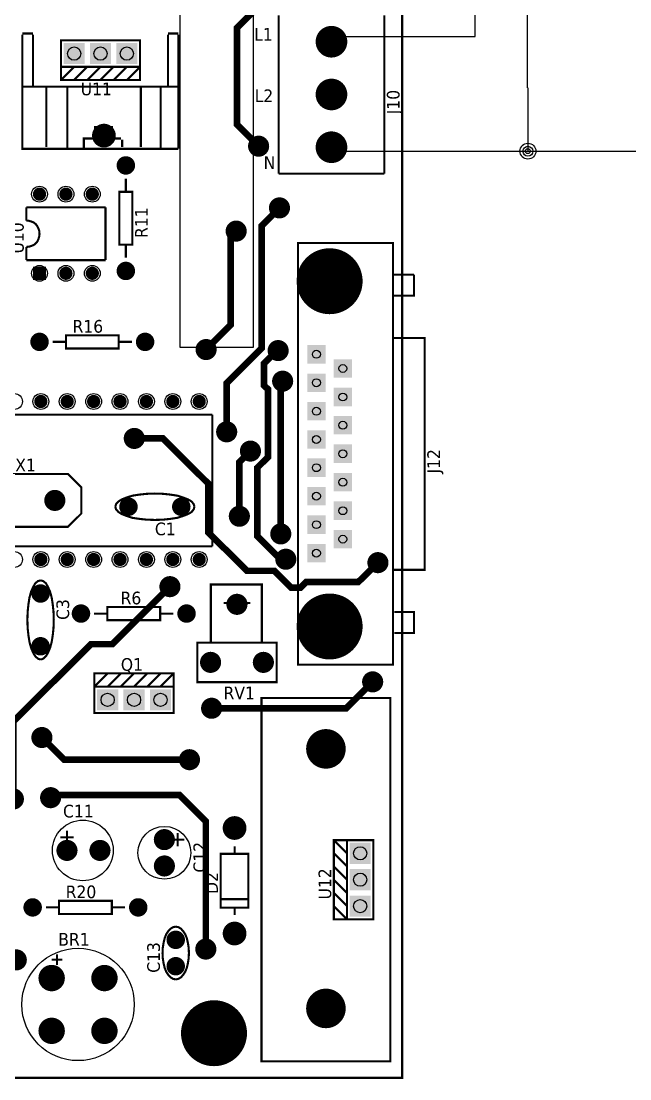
# Model space of a CAD drawing. Header units: millimetres. Extents: x 132.2 to 153, y 110.3 to 126.5.
# Drawn here: x 139.78 to 142.086, y 116.177 to 120.187 of the extents above; entities that cross this region are included whole.
import ezdxf

# ---------------------------------------------------------------- set-up
doc = ezdxf.new("R2010")
doc.units = ezdxf.units.MM
for name, color, linetype in [('12632256', 7, 'Continuous'), ('SYMS', 7, 'Continuous'), ('WIRES', 7, 'Continuous')]:
    doc.layers.add(name, color=color, linetype=linetype)
doc.styles.get("Standard").update_dxf_attribs({"font": 'tahoma.ttf'})

# ---------------------------------------------------------------- blocks, each defined once
blk = doc.blocks.new('EPAD')
at = {"const_width": 0.5}
blk.add_lwpolyline([(-0.25, 0, 1), (0.25, 0, 1)], format="xyb", close=True, dxfattribs=at)
blk = doc.blocks.new('RPAD')
blk.add_trace([(-0.5, -0.5), (-0.5, 0.5), (0.5, -0.5), (0.5, 0.5)])
blk = doc.blocks.new('Tarjeta')
for points, const_width in [([(139.7882, 117.3529), (143.2012, 117.3529), (143.2012, 122.3209), (139.7882, 122.3209), (139.7882, 117.3529)], 0.008), ([(143.0052, 121.5399), (142.7812, 121.5399), (142.5752, 121.3339), (142.5752, 120.9669), (142.6572, 120.8849)], 0.025), ([(142.7332, 121.3809), (142.7332, 120.7809)], 0.008), ([(143.1332, 120.7809), (143.1332, 121.3809)], 0.008), ([(141.8022, 121.3119), (141.7622, 121.3119)], 0.008), ([(142.3532, 120.8749), (141.7622, 120.8749), (141.7622, 121.3079)], 0.008), ([(141.8022, 121.3079), (141.8022, 121.1109)], 0.008), ([(142.3532, 121.3119), (142.3142, 121.3119)], 0.008), ([(142.3142, 121.3079), (142.3142, 121.1109)], 0.008), ([(142.3532, 120.8749), (142.3532, 121.3079)], 0.008), ([(141.9082, 121.1859), (142.2082, 121.1859), (142.2082, 121.2859), (141.9082, 121.2859), (141.9082, 121.1859)], 0.008), ([(142.2082, 121.1859), (142.2082, 121.1359), (141.9082, 121.1359), (141.9082, 121.1859)], 0.008), ([(141.9582, 121.1859), (141.9082, 121.1359)], 0.008), ([(142.0082, 121.1859), (141.9582, 121.1359)], 0.008), ([(142.0582, 121.1859), (142.0082, 121.1359)], 0.008), ([(142.1082, 121.1859), (142.0582, 121.1359)], 0.008), ([(142.1582, 121.1859), (142.1082, 121.1359)], 0.008), ([(142.2082, 121.1859), (142.1582, 121.1359)], 0.008), ([(142.3532, 121.1109), (141.7662, 121.1109)], 0.008), ([(141.8532, 120.8819), (141.8532, 121.1109)], 0.008), ([(141.9322, 120.8789), (141.9322, 121.1109)], 0.008), ([(142.2112, 120.8819), (142.2112, 121.1109)], 0.008), ([(142.2862, 120.8789), (142.2862, 121.1069)], 0.008), ([(142.1362, 120.9139), (142.1012, 120.9139), (142.1012, 120.9569), (142.0382, 120.9569), (142.0382, 120.9179), (142.0382, 120.9139), (141.9952, 120.9139)], 0.008), ([(141.9952, 120.9179), (141.9952, 120.8789)], 0.008), ([(142.1402, 120.8819), (142.1402, 120.9099)], 0.008), ([(143.1332, 120.7809), (142.7332, 120.7809)], 0.008), ([(142.1542, 120.7619), (142.1542, 120.7119)], 0.008), ([(142.1292, 120.5119), (142.1792, 120.5119), (142.1792, 120.7119), (142.1292, 120.7119), (142.1292, 120.5119)], 0.008), ([(142.5362, 119.8019), (142.5362, 119.9859), (142.6692, 120.1199), (142.6692, 120.5839), (142.7362, 120.6509)], 0.025), ([(141.7772, 120.6029), (141.7772, 120.6529)], 0.008), ([(141.7772, 120.6529), (142.0772, 120.6529)], 0.008), ([(142.0772, 120.4529), (142.0772, 120.6529)], 0.008), ([(141.8272, 120.5529), (141.8262, 120.5629), (141.8232, 120.5729), (141.8192, 120.5809), (141.8132, 120.5889), (141.8062, 120.5949), (141.7972, 120.5989), (141.7872, 120.6019), (141.7772, 120.6029)], 0.008), ([(141.8272, 120.5529), (141.8262, 120.5429), (141.8232, 120.5329), (141.8192, 120.5239), (141.8132, 120.5169), (141.8062, 120.5109), (141.7972, 120.5069), (141.7872, 120.5039), (141.7772, 120.5029)], 0.008), ([(142.4582, 120.1139), (142.5512, 120.2079), (142.5512, 120.5429), (142.5722, 120.5629)], 0.025), ([(141.7772, 120.4529), (141.7772, 120.5029)], 0.008), ([(142.1542, 120.5119), (142.1542, 120.4619)], 0.008), ([(142.8062, 118.9189), (143.1662, 118.9189), (143.1662, 120.5179), (142.8062, 120.5179), (142.8062, 118.9189)], 0.008), ([(141.7772, 120.4529), (142.0772, 120.4529)], 0.008), ([(143.1662, 120.3179), (143.2462, 120.3179), (143.2462, 120.3979)], 0.008), ([(143.1662, 120.3979), (143.2462, 120.3979)], 0.008), ([(141.8772, 120.1429), (141.9272, 120.1429)], 0.008), ([(141.9272, 120.1179), (142.1272, 120.1179), (142.1272, 120.1679), (141.9272, 120.1679), (141.9272, 120.1179)], 0.008), ([(142.1272, 120.1429), (142.1772, 120.1429)], 0.008), ([(143.1662, 119.2789), (143.2862, 119.2789), (143.2862, 120.1579), (143.1662, 120.1579), (143.1662, 119.2789)], 0.008), ([(142.7602, 119.3189), (142.7402, 119.3189), (142.6522, 119.4069), (142.6522, 119.6659), (142.6932, 119.7069), (142.6932, 119.9629), (142.6772, 119.9779), (142.6772, 120.0609), (142.7262, 120.1099), (142.7312, 120.1099)], 0.025), ([(142.7412, 119.4149), (142.7412, 119.9869), (142.7482, 119.9939)], 0.025), ([(140.4832, 119.8669), (142.4822, 119.8669)], 0.008), ([(142.4822, 119.8669), (142.4822, 119.3679)], 0.008), ([(142.1862, 119.7769), (142.2952, 119.7769), (142.4662, 119.6059), (142.4662, 119.4209), (142.6132, 119.2749), (142.7162, 119.2749), (142.7802, 119.2109), (142.8152, 119.2109), (142.8372, 119.2329), (143.0352, 119.2329), (143.1092, 119.3059)], 0.025), ([(142.5842, 119.4819), (142.5842, 119.6869), (142.6262, 119.7289)], 0.025), ([(141.6352, 119.6419), (141.9352, 119.6419), (141.9852, 119.5919), (141.9852, 119.4919), (141.9352, 119.4419), (141.6352, 119.4419), (141.5852, 119.4919), (141.5852, 119.5919), (141.6352, 119.6419)], 0.008), ([(142.1142, 119.5179), (142.1172, 119.5279), (142.1262, 119.5379), (142.1392, 119.5459), (142.1572, 119.5529), (142.1792, 119.5599), (142.2052, 119.5639), (142.2332, 119.5669), (142.2642, 119.5679)], 0.008), ([(142.4142, 119.5179), (142.4112, 119.5279), (142.4032, 119.5379), (142.3892, 119.5459), (142.3712, 119.5529), (142.3492, 119.5599), (142.3232, 119.5639), (142.2952, 119.5669), (142.2642, 119.5679)], 0.008), ([(142.1142, 119.5179), (142.1172, 119.5079), (142.1262, 119.4979), (142.1392, 119.4899), (142.1572, 119.4829), (142.1792, 119.4759), (142.2052, 119.4719), (142.2332, 119.4689), (142.2642, 119.4679)], 0.008), ([(142.4142, 119.5179), (142.4112, 119.5079), (142.4032, 119.4979), (142.3892, 119.4899), (142.3712, 119.4829), (142.3492, 119.4759), (142.3232, 119.4719), (142.2952, 119.4689), (142.2642, 119.4679)], 0.008), ([(140.4832, 119.3679), (142.4822, 119.3679)], 0.008), ([(141.7282, 118.4099), (141.7282, 118.7039), (142.0222, 118.9969), (142.1032, 118.9969), (142.3212, 119.2149)], 0.025), ([(141.8312, 119.2389), (141.8212, 119.2359), (141.8112, 119.2279), (141.8032, 119.2139), (141.7952, 119.1959), (141.7892, 119.1739), (141.7852, 119.1479), (141.7822, 119.1199), (141.7812, 119.0889)], 0.008), ([(141.8312, 119.2389), (141.8412, 119.2359), (141.8512, 119.2279), (141.8592, 119.2139), (141.8672, 119.1959), (141.8732, 119.1739), (141.8772, 119.1479), (141.8802, 119.1199), (141.8812, 119.0889)], 0.008), ([(142.4762, 119.0029), (142.6692, 119.0029), (142.6692, 119.2229), (142.4762, 119.2229), (142.4762, 119.0029)], 0.008), ([(142.0842, 119.0879), (142.2842, 119.0879), (142.2842, 119.1379), (142.0842, 119.1379), (142.0842, 119.0879)], 0.008), ([(142.5252, 119.1529), (142.6252, 119.1529)], 0.008), ([(142.0342, 119.1129), (142.0842, 119.1129)], 0.008), ([(142.2842, 119.1129), (142.3342, 119.1129)], 0.008), ([(143.1712, 119.0389), (143.2462, 119.0389), (143.2462, 119.1189), (143.1712, 119.1189)], 0.008), ([(141.8312, 118.9389), (141.8262, 118.9399), (141.8212, 118.9419), (141.8112, 118.9509), (141.8032, 118.9639), (141.7952, 118.9829), (141.7892, 119.0049), (141.7852, 119.0299), (141.7822, 119.0579), (141.7812, 119.0889)], 0.008), ([(141.8312, 118.9389), (141.8362, 118.9399), (141.8412, 118.9419), (141.8512, 118.9509), (141.8592, 118.9639), (141.8672, 118.9829), (141.8732, 119.0049), (141.8772, 119.0299), (141.8802, 119.0579), (141.8812, 119.0889)], 0.008), ([(142.4252, 118.8529), (142.7252, 118.8529), (142.7252, 119.0029), (142.4252, 119.0029), (142.4252, 118.8529)], 0.008), ([(142.0352, 118.8359), (142.0352, 118.8859), (142.3352, 118.8859), (142.3352, 118.8359)], 0.008), ([(142.0352, 118.8359), (142.0852, 118.8859)], 0.008), ([(142.0852, 118.8359), (142.1352, 118.8859)], 0.008), ([(142.1352, 118.8359), (142.1852, 118.8859)], 0.008), ([(142.1852, 118.8359), (142.2352, 118.8859)], 0.008), ([(142.2352, 118.8359), (142.2852, 118.8859)], 0.008), ([(142.2852, 118.8359), (142.3352, 118.8859)], 0.008), ([(142.4792, 118.7539), (142.9892, 118.7539), (143.0892, 118.8539)], 0.025), ([(142.0352, 118.7359), (142.3352, 118.7359), (142.3352, 118.8359), (142.0352, 118.8359), (142.0352, 118.7359)], 0.008), ([(142.6682, 117.4149), (143.1562, 117.4149), (143.1562, 118.7929), (142.6682, 118.7929), (142.6682, 117.4149)], 0.008), ([(142.3952, 118.5589), (141.9212, 118.5589), (141.8362, 118.6429)], 0.025), ([(142.4572, 117.8409), (142.4572, 118.3249), (142.3572, 118.4249), (141.8782, 118.4249), (141.8692, 118.4149)], 0.025), ([(141.9062, 118.2649), (141.9562, 118.2649)], 0.008), ([(141.9312, 118.2899), (141.9312, 118.2399)], 0.008), ([(142.3752, 118.2559), (142.3252, 118.2559)], 0.008), ([(142.3502, 118.2809), (142.3502, 118.2309)], 0.008), ([(142.9922, 117.9539), (143.0922, 117.9539), (143.0922, 118.2539), (142.9922, 118.2539), (142.9922, 117.9539), (142.9422, 117.9539), (142.9422, 118.2539), (142.9922, 118.2539)], 0.008), ([(142.9922, 118.2039), (142.9422, 118.2539)], 0.008), ([(142.5662, 118.2019), (142.5662, 118.2299)], 0.008), ([(142.5132, 117.9979), (142.6182, 117.9979), (142.6182, 118.2019), (142.5132, 118.2019), (142.5132, 117.9979)], 0.008), ([(142.9922, 118.1539), (142.9422, 118.2039)], 0.008), ([(142.9922, 118.1039), (142.9422, 118.1539)], 0.008), ([(142.9922, 118.0539), (142.9422, 118.1039)], 0.008), ([(142.9922, 118.0039), (142.9422, 118.0539)], 0.008), ([(141.9012, 117.9739), (142.1012, 117.9739), (142.1012, 118.0239), (141.9012, 118.0239), (141.9012, 117.9739)], 0.008), ([(142.5142, 118.0299), (142.6172, 118.0299)], 0.008), ([(141.8512, 117.9989), (141.9012, 117.9989)], 0.008), ([(142.1012, 117.9989), (142.1512, 117.9989)], 0.008), ([(142.5662, 117.9699), (142.5662, 117.9979)], 0.008), ([(142.9922, 117.9539), (142.9422, 118.0039)], 0.008), ([(142.3432, 117.9259), (142.3332, 117.9239), (142.3232, 117.9179), (142.3152, 117.9089), (142.3072, 117.8969), (142.3012, 117.8819), (142.2972, 117.8649), (142.2942, 117.8459), (142.2932, 117.8259)], 0.008), ([(142.3432, 117.9259), (142.3532, 117.9239), (142.3632, 117.9179), (142.3712, 117.9089), (142.3792, 117.8969), (142.3852, 117.8819), (142.3892, 117.8649), (142.3922, 117.8459), (142.3932, 117.8259)], 0.008), ([(141.8932, 117.8209), (141.8932, 117.7809)], 0.008), ([(142.3432, 117.7259), (142.3332, 117.7279), (142.3232, 117.7339), (142.3152, 117.7429), (142.3072, 117.7549), (142.3012, 117.7699), (142.2972, 117.7869), (142.2942, 117.8059), (142.2932, 117.8259)], 0.008), ([(142.3432, 117.7259), (142.3532, 117.7279), (142.3632, 117.7339), (142.3712, 117.7429), (142.3792, 117.7549), (142.3852, 117.7699), (142.3892, 117.7869), (142.3922, 117.8059), (142.3932, 117.8259)], 0.008), ([(141.8732, 117.8009), (141.9132, 117.8009)], 0.008)]:
    blk.add_lwpolyline(points, dxfattribs=dict(const_width=const_width))
blk.add_lwpolyline([(142.6372, 120.1229), (142.6372, 121.6639), (142.3582, 121.6639), (142.3582, 120.1229), (142.6372, 120.1229)])
for centre, radius in [((142.9332, 121.2809), 0.03), ((141.9582, 121.2359), 0.025), ((142.0582, 121.2359), 0.025), ((142.1582, 121.2359), 0.025), ((142.9332, 121.0809), 0.03), ((142.0712, 120.9249), 0.025), ((142.6572, 120.8849), 0.025), ((142.9332, 120.8809), 0.03), ((142.1542, 120.8119), 0.025), ((141.8272, 120.7029), 0.03), ((141.9272, 120.7029), 0.03), ((142.0272, 120.7029), 0.03), ((142.7362, 120.6509), 0.025), ((142.5722, 120.5629), 0.025), ((141.8272, 120.4029), 0.03), ((141.9272, 120.4029), 0.03), ((142.0272, 120.4029), 0.03), ((142.1542, 120.4119), 0.025), ((142.9262, 120.3729), 0.03), ((141.8272, 120.1429), 0.025), ((142.2272, 120.1429), 0.025), ((142.4582, 120.1139), 0.025), ((142.7312, 120.1099), 0.025), ((142.8762, 120.0959), 0.015), ((142.9762, 120.0419), 0.015), ((142.7482, 119.9939), 0.025), ((142.8762, 119.9879), 0.015), ((141.7322, 119.9169), 0.03), ((141.8322, 119.9169), 0.03), ((141.9322, 119.9169), 0.03), ((142.0322, 119.9169), 0.03), ((142.1322, 119.9169), 0.03), ((142.2322, 119.9169), 0.03), ((142.3322, 119.9169), 0.03), ((142.4322, 119.9169), 0.03), ((142.9762, 119.9339), 0.015), ((142.8762, 119.8799), 0.015), ((142.5362, 119.8019), 0.025), ((142.9762, 119.8269), 0.015), ((142.1862, 119.7769), 0.025), ((142.8762, 119.7729), 0.015), ((142.6262, 119.7289), 0.025), ((142.9762, 119.7189), 0.015), ((142.8762, 119.6659), 0.015), ((142.9762, 119.6109), 0.015), ((141.8852, 119.5419), 0.025), ((142.1642, 119.5179), 0.025), ((142.3642, 119.5179), 0.025), ((142.8762, 119.5579), 0.015), ((142.5842, 119.4819), 0.025), ((142.9762, 119.5029), 0.015), ((142.8762, 119.4499), 0.015), ((142.7412, 119.4149), 0.025), ((142.9762, 119.3949), 0.015), ((141.7322, 119.3179), 0.03), ((141.8322, 119.3179), 0.03), ((141.9322, 119.3179), 0.03), ((142.0322, 119.3179), 0.03), ((142.1322, 119.3179), 0.03), ((142.2322, 119.3179), 0.03), ((142.3322, 119.3179), 0.03), ((142.4322, 119.3179), 0.03), ((142.7602, 119.3189), 0.025), ((142.8762, 119.3419), 0.015), ((143.1092, 119.3059), 0.025), ((142.3212, 119.2149), 0.025), ((141.8312, 119.1889), 0.025), ((141.9842, 119.1129), 0.025), ((142.3842, 119.1129), 0.025), ((142.5752, 119.1479), 0.025), ((142.9262, 119.0639), 0.03), ((141.8312, 118.9889), 0.025), ((142.4752, 118.9279), 0.025), ((142.6752, 118.9279), 0.025), ((143.0892, 118.8539), 0.025), ((142.0852, 118.7859), 0.025), ((142.1852, 118.7859), 0.025), ((142.2852, 118.7859), 0.025), ((142.4792, 118.7539), 0.025), ((141.8362, 118.6429), 0.025), ((142.9122, 118.5999), 0.03), ((142.3952, 118.5589), 0.025), ((141.8692, 118.4149), 0.025), ((142.5662, 118.2999), 0.025), ((142.3002, 118.2559), 0.025), ((141.9312, 118.2149), 0.025), ((142.0562, 118.2149), 0.025), ((143.0422, 118.2039), 0.025), ((142.3002, 118.1559), 0.025), ((143.0422, 118.1039), 0.025), ((141.8012, 117.9989), 0.025), ((142.2012, 117.9989), 0.025), ((143.0422, 118.0039), 0.025), ((142.3432, 117.8759), 0.025), ((142.5662, 117.8999), 0.025), ((142.4572, 117.8409), 0.025), ((141.7392, 117.7999), 0.025), ((142.3432, 117.7759), 0.025), ((141.8732, 117.7309), 0.025), ((142.0732, 117.7309), 0.025), ((142.9122, 117.6159), 0.03), ((141.8732, 117.5309), 0.025), ((142.0732, 117.5309), 0.025), ((142.4882, 117.5219), 0.03)]:
    blk.add_circle(centre, radius)
at = {"layer": '12632256'}
for centre, radius in [((141.9912, 118.2149), 0.115), ((142.3002, 118.2059), 0.1), ((141.9732, 117.6309), 0.213)]:
    blk.add_circle(centre, radius, dxfattribs=at)
for name, p, xscale, yscale in [('EPAD', (142.9332, 121.2809), 0.12, 0.12), ('EPAD', (142.9332, 121.0809), 0.12, 0.12), ('EPAD', (142.0712, 120.9249), 0.09, 0.09), ('EPAD', (142.6572, 120.8849), 0.08, 0.08), ('EPAD', (142.9332, 120.8809), 0.12, 0.12), ('EPAD', (142.1542, 120.8119), 0.07, 0.07), ('EPAD', (141.8272, 120.7029), 0.05, 0.05), ('EPAD', (141.9272, 120.7029), 0.05, 0.05), ('EPAD', (142.0272, 120.7029), 0.05, 0.05), ('EPAD', (142.7362, 120.6509), 0.08, 0.08), ('EPAD', (142.5722, 120.5629), 0.08, 0.08), ('EPAD', (142.9262, 120.3729), 0.25, 0.25), ('RPAD', (141.8272, 120.4029), 0.05, 0.05), ('EPAD', (141.9272, 120.4029), 0.05, 0.05), ('EPAD', (142.0272, 120.4029), 0.05, 0.05), ('EPAD', (142.1542, 120.4119), 0.07, 0.07), ('EPAD', (141.8272, 120.1429), 0.07, 0.07), ('EPAD', (142.2272, 120.1429), 0.07, 0.07), ('EPAD', (142.4582, 120.1139), 0.08, 0.08), ('EPAD', (142.7312, 120.1099), 0.08, 0.08), ('EPAD', (142.7482, 119.9939), 0.08, 0.08), ('EPAD', (141.8322, 119.9169), 0.05, 0.05), ('EPAD', (141.9322, 119.9169), 0.05, 0.05), ('EPAD', (142.0322, 119.9169), 0.05, 0.05), ('EPAD', (142.1322, 119.9169), 0.05, 0.05), ('EPAD', (142.2322, 119.9169), 0.05, 0.05), ('EPAD', (142.3322, 119.9169), 0.05, 0.05), ('EPAD', (142.4322, 119.9169), 0.05, 0.05), ('EPAD', (142.5362, 119.8019), 0.08, 0.08), ('EPAD', (142.1862, 119.7769), 0.08, 0.08), ('EPAD', (142.6262, 119.7289), 0.08, 0.08), ('EPAD', (141.8852, 119.5419), 0.08, 0.08), ('EPAD', (142.1642, 119.5179), 0.07, 0.07), ('EPAD', (142.3642, 119.5179), 0.07, 0.07), ('EPAD', (142.5842, 119.4819), 0.08, 0.08), ('EPAD', (142.7412, 119.4149), 0.08, 0.08), ('EPAD', (141.8322, 119.3179), 0.05, 0.05), ('EPAD', (141.9322, 119.3179), 0.05, 0.05), ('EPAD', (142.0322, 119.3179), 0.05, 0.05), ('EPAD', (142.1322, 119.3179), 0.05, 0.05), ('EPAD', (142.2322, 119.3179), 0.05, 0.05), ('EPAD', (142.3322, 119.3179), 0.05, 0.05), ('EPAD', (142.4322, 119.3179), 0.05, 0.05), ('EPAD', (142.7602, 119.3189), 0.08, 0.08), ('EPAD', (143.1092, 119.3059), 0.08, 0.08), ('EPAD', (141.8312, 119.1889), 0.07, 0.07), ('EPAD', (142.3212, 119.2149), 0.08, 0.08), ('EPAD', (142.5752, 119.1479), 0.08, 0.08), ('EPAD', (142.9262, 119.0639), 0.25, 0.25), ('EPAD', (141.9842, 119.1129), 0.07, 0.07), ('EPAD', (142.3842, 119.1129), 0.07, 0.07), ('EPAD', (141.8312, 118.9889), 0.07, 0.07), ('EPAD', (142.4752, 118.9279), 0.08, 0.08), ('EPAD', (142.6752, 118.9279), 0.08, 0.08), ('EPAD', (143.0892, 118.8539), 0.08, 0.08), ('RPAD', (142.0852, 118.7859), 0.08, 0.08), ('RPAD', (142.1852, 118.7859), 0.08, 0.08), ('RPAD', (142.2852, 118.7859), 0.08, 0.08), ('EPAD', (142.4792, 118.7539), 0.08, 0.08), ('EPAD', (141.8362, 118.6429), 0.08, 0.08), ('EPAD', (142.9122, 118.5999), 0.15, 0.15), ('EPAD', (142.3952, 118.5589), 0.08, 0.08), ('EPAD', (141.7282, 118.4099), 0.08, 0.08), ('EPAD', (141.8692, 118.4149), 0.08, 0.08), ('EPAD', (142.5662, 118.2999), 0.09, 0.09), ('EPAD', (142.3002, 118.2559), 0.08, 0.08), ('EPAD', (141.9312, 118.2149), 0.08, 0.08), ('EPAD', (142.0562, 118.2149), 0.08, 0.08), ('EPAD', (142.3002, 118.1559), 0.08, 0.08), ('EPAD', (141.8012, 117.9989), 0.07, 0.07), ('EPAD', (142.2012, 117.9989), 0.07, 0.07), ('EPAD', (142.5662, 117.8999), 0.09, 0.09), ('EPAD', (142.3432, 117.8759), 0.07, 0.07), ('EPAD', (142.4572, 117.8409), 0.08, 0.08), ('EPAD', (141.7392, 117.7999), 0.08, 0.08), ('EPAD', (141.8732, 117.7309), 0.1, 0.1), ('EPAD', (142.0732, 117.7309), 0.1, 0.1), ('EPAD', (142.3432, 117.7759), 0.07, 0.07), ('EPAD', (142.9122, 117.6159), 0.15, 0.15), ('EPAD', (142.4882, 117.5219), 0.25, 0.25), ('EPAD', (141.8732, 117.5309), 0.1, 0.1), ('EPAD', (142.0732, 117.5309), 0.1, 0.1)]:
    blk.add_blockref(name, p, dxfattribs=dict(xscale=xscale, yscale=yscale))
for p, xscale, yscale, rotation in [((141.9582, 121.2359), 0.08, 0.08, 180), ((142.0582, 121.2359), 0.08, 0.08, 180), ((142.1582, 121.2359), 0.08, 0.08, 180), ((142.8762, 120.0959), 0.07, 0.07, 270), ((142.9762, 120.0419), 0.07, 0.07, 270), ((142.8762, 119.9879), 0.07, 0.07, 270), ((142.9762, 119.9339), 0.07, 0.07, 270), ((142.8762, 119.8799), 0.07, 0.07, 270), ((142.9762, 119.8269), 0.07, 0.07, 270), ((142.8762, 119.7729), 0.07, 0.07, 270), ((142.9762, 119.7189), 0.07, 0.07, 270), ((142.8762, 119.6659), 0.07, 0.07, 270), ((142.9762, 119.6109), 0.07, 0.07, 270), ((142.8762, 119.5579), 0.07, 0.07, 270), ((142.9762, 119.5029), 0.07, 0.07, 270), ((142.8762, 119.4499), 0.07, 0.07, 270), ((142.9762, 119.3949), 0.07, 0.07, 270), ((142.8762, 119.3419), 0.07, 0.07, 270), ((143.0422, 118.2039), 0.08, 0.08, 90), ((143.0422, 118.1039), 0.08, 0.08, 90), ((143.0422, 118.0039), 0.08, 0.08, 90)]:
    blk.add_blockref('RPAD', p, dxfattribs=dict(xscale=xscale, yscale=yscale, rotation=rotation))
at = {"layer": '12632256', "width": 1.041667}
for s, p in [('L1', (142.6402, 121.2849)), ('U11', (141.9832, 121.0779)), ('L2', (142.6422, 121.0519)), ('N', (142.6762, 120.7989)), ('R16', (141.9522, 120.1779)), ('X1', (141.7352, 119.6519)), ('C1', (142.2642, 119.4099)), ('R6', (142.1342, 119.1479)), ('Q1', (142.1352, 118.8959)), ('RV1', (142.5242, 118.7879)), ('C11', (141.9162, 118.3399)), ('R20', (141.9262, 118.0339)), ('BR1', (141.8982, 117.8539))]:
    blk.add_text(s, height=0.048, dxfattribs=at).set_placement(p)
for s, p in [('J10', (143.1912, 121.0059)), ('R11', (142.2372, 120.5369)), ('U10', (141.7672, 120.4779)), ('J12', (143.3442, 119.6439)), ('C3', (141.9392, 119.0889)), ('C12', (142.4582, 118.1309)), ('U12', (142.9322, 118.0289)), ('D2', (142.5032, 118.0499)), ('C13', (142.2832, 117.7509))]:
    blk.add_text(s, height=0.048, rotation=90, dxfattribs=at).set_placement(p)
blk = doc.blocks.new('WDDOT')
for radius in [0.03, 0.0187, 0.00929]:
    blk.add_circle((0, 0), radius)

msp = doc.modelspace()

# ---------------------------------------------------------------- linework, layer by layer
at = {"layer": 'WIRES'}
for p, q in [((141.6976, 121.8661), (141.6976, 119.9337)), ((141.5004, 120.1292), (141.5004, 121.508)), ((140.9776, 120.1292), (141.5004, 120.1292)), ((140.9815, 119.6937), (143.1875, 119.6937))]:
    msp.add_line(p, q, dxfattribs=at)
at = {"layer": 'WIRES', "linetype": 'ByBlock', "lineweight": -3}
msp.add_line((141.6998, 119.9337), (141.6998, 119.6937), dxfattribs=at)

# ---------------------------------------------------------------- block references
msp.add_blockref('Tarjeta', (-1.9776, -1.1721))
at = {"layer": 'SYMS', "linetype": 'ByBlock', "lineweight": -3}
msp.add_blockref('WDDOT', (141.6998, 119.6937), dxfattribs=at)

doc.saveas('drawing.dxf')
